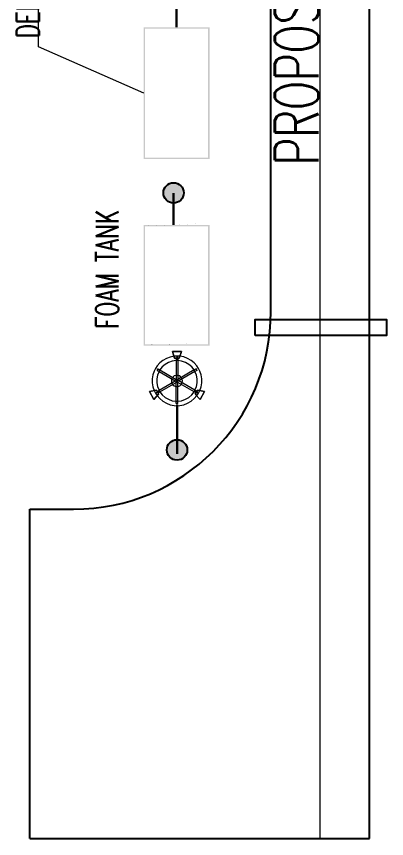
# Model space of a CAD drawing. Header units: inches. Extents: x 517790 to 538444, y 301815 to 302461.
# Drawn here: x 517854.81 to 517870.23, y 302294.9 to 302329.11 of the extents above; entities that cross this region are included whole.
import ezdxf
from ezdxf.enums import TextEntityAlignment as Align

# ---------------------------------------------------------------- set-up
doc = ezdxf.new("R2010")
doc.units = ezdxf.units.IN
doc.header["$MEASUREMENT"] = 0
doc.linetypes.add('DASHDOT', pattern=[25.4, 12.7, -6.35, 0, -6.35])
for name, color, linetype in [('Layer 1', 7, 'Continuous'), ('电气-接地设计-接地线', 3, '接地线'), ('硅胶总平面底图0804', 253, 'Continuous')]:
    doc.layers.add(name, color=color, linetype=linetype)
doc.layers.add('Layout', color=6, linetype='Continuous', lineweight=15)
doc.styles.add('EESLTYPE', font='TXT.shx')
doc.styles.add('HZTXT', font='simplexs.shx', dxfattribs={"width": 0.7, "bigfont": 'hztxt.shx'})
doc.linetypes.add('接地线', pattern='A,500,["/",EESLTYPE,S=200,R=0,X=0,Y=-100],-200,60,-200', length=960)

# ---------------------------------------------------------------- blocks, each defined once
blk = doc.blocks.new('PTJD2')
at = {"linetype": 'Continuous'}
blk.add_hatch(color=0, dxfattribs=at).paths.add_polyline_path([(150, 8.881784197001252e-16, 1), (-150, 0, 1)])
at = {"color": 0, "linetype": 'Continuous'}
blk.add_circle((0, 0), 150, dxfattribs=at)
blk = doc.blocks.new('Tower Light')
at = {"layer": 'Layer 1', "color": 1, "lineweight": 5}
for points in [[(-0.01666937933611168, 0.2079659491411174), (-0.05000813800833237, 0.2013063354275051), (-0.08001030813972054, 0.1896418389026433), (-0.1100124782711083, 0.1729724595665321), (-0.1350097655912483, 0.1529664916895896), (-0.1566704643705554, 0.1279692043694496)], [(0.008327907984027938, 0.2096342434115339), (-0.01666937933611168, 0.2079659491411174)], [(0.03165690103375152, 0.2079659491411174), (0.008327907984027938, 0.2096342434115339)], [(0.1733262803386117, 0.1279692043694496), (0.1499972872888886, 0.1529664916895896), (0.124999999968749, 0.1729724595665321), (0.09666612410777686, 0.1896418389026433), (0.06499565970597221, 0.2029746296979216), (0.03165690103375152, 0.2079659491411174)], [(0.008327907984027938, 0.1729724595665321), (-8.881784197001252e-16, 0.1729724595665321), (-0.03167046440180554, 0.1679675767552844), (-0.06167263453319416, 0.1579713745008391), (-0.0900065103941663, 0.1413019951647279), (-0.115003797714305, 0.1196412963854208), (-0.1350097655912483, 0.0946304456972289), (-0.1383463541320804, 0.08797083198361655)], [(-8.881784197001252e-16, 0.191296569805008), (-8.881784197001252e-16, 0.004637498671115736)], [(0.1533203124616689, 0.08797083198361655), (0.1499972872888886, 0.0946304456972289), (0.1299913194119457, 0.1196412963854208), (0.1049940320918061, 0.1413019951647279), (0.07832845050125004, 0.1579713745008391), (0.04665798609944538, 0.1679675767552844), (0.01498752169764117, 0.1729724595665321), (0.008327907984027938, 0.1729724595665321)], [(0.01498752169764117, 0.191296569805008), (0.01498752169764117, 0.004637498671115736)], [(-0.1816677516906946, 0.08463424344278359), (-0.1916775173131926, 0.05296377904097938), (-0.1983371310268049, 0.02130687800722697), (-0.1983371310268049, -0.01203188066499372), (-0.1916775173131926, -0.04535707596916261), (-0.1816677516906946, -0.07702754037096682)], [(-0.1700032551658328, 0.1079632364925072), (-0.1816677516906946, 0.08463424344278359)], [(-0.1566704643705554, 0.1279692043694496), (-0.1700032551658328, 0.1079632364925072)], [(-0.1383463541320804, 0.08797083198361655), (-0.1416693793048607, 0.0812976549019524), (-0.1533338758297225, 0.0513090481386147), (-0.1600070529113875, 0.01963858373681049), (-0.1600070529113875, -0.01203188066499372), (-0.1533338758297225, -0.04370234506679793), (-0.1416693793048607, -0.07369095183013386), (-0.1383463541320804, -0.08036412891179978)], [(-0.158338758640971, 0.09130742052444951), (-0.1416693793048607, 0.0812976549019524), (-0.006673177081665926, 0.004637498671115736), (0.003323025172779381, -0.002035678410548414)], [(-0.1500108506569422, 0.1046402113197278), (-0.1350097655912483, 0.0946304456972289), (-8.881784197001252e-16, 0.01630199519597753), (0.01166449652486046, 0.01129711238472986)], [(0.166666666624999, 0.1046402113197278), (0.1499972872888886, 0.0946304456972289), (0.01498752169764117, 0.01630199519597753), (0.003323025172779381, 0.01129711238472986)], [(0.1733262803386117, 0.09130742052444951), (0.1566569010025014, 0.0812976549019524), (0.02332899304972225, 0.004637498671115736), (0.01166449652486046, -0.002035678410548414)], [(0.1533203124616689, -0.08036412891179978), (0.1566569010025014, -0.07369095183013386), (0.1699896917977792, -0.04370234506679793), (0.1749945746090282, -0.01203188066499372), (0.1749945746090282, 0.01963858373681049), (0.1699896917977792, 0.0513090481386147), (0.1566569010025014, 0.0812976549019524), (0.1533203124616689, 0.08797083198361655)], [(0.1866590711338896, 0.1079632364925072), (0.1733262803386117, 0.1279692043694496)], [(0.1966552733883353, 0.08463424344278359), (0.1866590711338896, 0.1079632364925072)], [(0.1966552733883353, -0.07702754037096682), (0.2083333332812489, -0.04535707596916261), (0.2133246527244457, -0.01203188066499372), (0.2133246527244457, 0.02130687800722697), (0.2083333332812489, 0.05296377904097938), (0.1966552733883353, 0.08463424344278359)], [(-0.158338758640971, -0.08370071745263274), (-0.1416693793048607, -0.07369095183013386), (-0.006673177081665926, 0.004637498671115736), (0.003323025172779381, 0.01129711238472986)], [(0.0549994574515269, 0.004637498671115736), (0.05166286891069438, 0.02130687800722697), (0.04332139755861286, 0.03297137453208876), (0.03165690103375152, 0.04463587105695055), (0.01498752169764117, 0.04964075386819822), (-8.881784197001252e-16, 0.04964075386819822), (-0.0150010850656952, 0.04463587105695055), (-0.02833387586097302, 0.03297137453208876), (-0.03667534721305454, 0.02130687800722697), (-0.03834364148347058, 0.004637498671115736), (-0.03667534721305454, -0.01203188066499372), (-0.02833387586097302, -0.02536467146027199), (-0.0150010850656952, -0.03702916798513378), (-8.881784197001252e-16, -0.04203405079638145), (0.01498752169764117, -0.04203405079638145), (0.03165690103375152, -0.03702916798513378), (0.04332139755861286, -0.02536467146027199), (0.05166286891069438, -0.01203188066499372), (0.0549994574515269, 0.004637498671115736)], [(-0.03667534721305454, 0.02130687800722697), (-0.03834364148347058, 0.004637498671115736), (-0.03667534721305454, -0.01203188066499372)], [(-0.02833387586097302, 0.03297137453208876), (-0.03667534721305454, 0.02130687800722697)], [(-8.881784197001252e-16, 0.04964075386819822), (-0.0150010850656952, 0.04463587105695055), (-0.02833387586097302, 0.03297137453208876)], [(0.01665581596805721, 0.004637498671115736), (0.01498752169764117, 0.01129711238472986), (0.008327907984027938, 0.01296540665514634), (0.0016547309023629, 0.01129711238472986), (-0.00166829427041737, 0.004637498671115736), (0.0016547309023629, -0.002035678410548414), (0.008327907984027938, -0.005358703583329572), (0.01498752169764117, -0.002035678410548414), (0.01665581596805721, 0.004637498671115736), (0.01498752169764117, 0.01129711238472986), (0.008327907984027938, 0.01296540665514634), (0.0016547309023629, 0.01129711238472986), (-0.00166829427041737, 0.004637498671115736), (0.0016547309023629, -0.002035678410548414), (0.008327907984027938, -0.005358703583329572), (0.01498752169764117, -0.002035678410548414), (0.01665581596805721, 0.004637498671115736)], [(0.01498752169764117, 0.04964075386819822), (-8.881784197001252e-16, 0.04964075386819822)], [(-8.881784197001252e-16, -0.183703430101243), (-8.881784197001252e-16, 0.004637498671115736)], [(0.1733262803386117, -0.08370071745263274), (0.1566569010025014, -0.07369095183013386), (0.02332899304972225, 0.004637498671115736), (0.01166449652486046, 0.01129711238472986)], [(0.04332139755861286, 0.03297137453208876), (0.03165690103375152, 0.04463587105695055), (0.01498752169764117, 0.04964075386819822)], [(0.01498752169764117, -0.183703430101243), (0.01498752169764117, 0.004637498671115736)], [(0.05166286891069438, 0.02130687800722697), (0.04332139755861286, 0.03297137453208876)], [(0.05166286891069438, -0.01203188066499372), (0.0549994574515269, 0.004637498671115736), (0.05166286891069438, 0.02130687800722697)], [(-0.1500108506569422, -0.09536521397749453), (-0.1350097655912483, -0.08702374262541213), (-8.881784197001252e-16, -0.008695292124160758), (0.01166449652486046, -0.002035678410548414)], [(-0.03667534721305454, -0.01203188066499372), (-0.02833387586097302, -0.02536467146027199)], [(-0.02833387586097302, -0.02536467146027199), (-0.0150010850656952, -0.03702916798513378), (-8.881784197001252e-16, -0.04203405079638145)], [(-8.881784197001252e-16, -0.04203405079638145), (0.008327907984027938, -0.04203405079638145)], [(0.166666666624999, -0.09536521397749453), (0.1499972872888886, -0.08702374262541213), (0.01498752169764117, -0.008695292124160758), (0.003323025172779381, -0.002035678410548414)], [(0.008327907984027938, -0.04203405079638145), (0.01498752169764117, -0.04203405079638145)], [(0.01498752169764117, -0.04203405079638145), (0.03165690103375152, -0.03702916798513378), (0.04332139755861286, -0.02536467146027199)], [(0.04332139755861286, -0.02536467146027199), (0.05166286891069438, -0.01203188066499372)], [(-0.1816677516906946, -0.07702754037096682), (-0.1700032551658328, -0.09870180251832572)], [(-0.1700032551658328, -0.09870180251832572), (-0.1566704643705554, -0.1186942070272163)], [(-0.1566704643705554, -0.1186942070272163), (-0.1350097655912483, -0.1436914943473564), (-0.1100124782711083, -0.1653657564947153), (-0.08001030813972054, -0.1820351358308265), (-0.05000813800833237, -0.1936996323556883), (-0.01666937933611168, -0.2003592460693007)], [(-0.1383463541320804, -0.08036412891179978), (-0.1350097655912483, -0.08702374262541213), (-0.115003797714305, -0.112034593313604), (-0.0900065103941663, -0.1336952920929111), (-0.06167263453319416, -0.1486963771586058), (-0.03167046440180554, -0.1603608736834676), (-8.881784197001252e-16, -0.1636974622242988), (0.008327907984027938, -0.1653657564947153)], [(0.008327907984027938, -0.1653657564947153), (0.01498752169764117, -0.1636974622242988), (0.04665798609944538, -0.1603608736834676), (0.07832845050125004, -0.1486963771586058), (0.1049940320918061, -0.1336952920929111), (0.1299913194119457, -0.112034593313604), (0.1499972872888886, -0.08702374262541213), (0.1533203124616689, -0.08036412891179978)], [(0.03165690103375152, -0.2003592460693007), (0.06499565970597221, -0.1936996323556883), (0.09666612410777686, -0.1820351358308265), (0.124999999968749, -0.1653657564947153), (0.1499972872888886, -0.1436914943473564), (0.1733262803386117, -0.1186942070272163)], [(0.1866590711338896, -0.09870180251832572), (0.1699896917977792, -0.09036033116624509), (0.1549886067320849, -0.08036412891179978), (0.1533203124616689, -0.08036412891179978), (0.1866590711338896, -0.09870180251832572), (0.1699896917977792, -0.09036033116624509), (0.1549886067320849, -0.08036412891179978), (0.1533203124616689, -0.08036412891179978), (0.1866590711338896, -0.09870180251832572)], [(0.1733262803386117, -0.1186942070272163), (0.1866590711338896, -0.09870180251832572)], [(0.1866590711338896, -0.09870180251832572), (0.1966552733883353, -0.07702754037096682)], [(-0.01666937933611168, -0.2003592460693007), (0.008327907984027938, -0.2020275403397171)], [(0.008327907984027938, -0.2020275403397171), (0.03165690103375152, -0.2003592460693007)]]:
    blk.add_lwpolyline(points, dxfattribs=at)
for points, knots in [([(-0.01167805989291493, 0.191296569805008), (-0.01167805989291493, 0.191296569805008), (-0.03000217013138951, 0.2479643215269522), (-0.03000217013138951, 0.2479643215269522), (-0.03000217013138951, 0.2479643215269522), (-0.01167805989291493, 0.191296569805008), (-0.01167805989291493, 0.191296569805008)], [0, 0, 0, 0, 1, 1, 1, 2, 2, 2, 2]), ([(-0.03000217013138951, 0.2479643215269522), (-0.03000217013138951, 0.2479643215269522), (0.04498969182902934, 0.2479643215269522), (0.04498969182902934, 0.2479643215269522), (0.04498969182902934, 0.2479643215269522), (-0.03000217013138951, 0.2479643215269522), (-0.03000217013138951, 0.2479643215269522)], [0, 0, 0, 0, 1, 1, 1, 2, 2, 2, 2]), ([(0.04498969182902934, 0.2479643215269522), (0.04498969182902934, 0.2479643215269522), (-0.03000217013138951, 0.2479643215269522), (-0.03000217013138951, 0.2479643215269522), (-0.03000217013138951, 0.2479643215269522), (0.04498969182902934, 0.2479643215269522), (0.04498969182902934, 0.2479643215269522)], [0, 0, 0, 0, 1, 1, 1, 2, 2, 2, 2]), ([(-0.03000217013138951, 0.2479643215269522), (-0.03000217013138951, 0.2479643215269522), (-0.01167805989291493, 0.191296569805008), (-0.01167805989291493, 0.191296569805008), (-0.01167805989291493, 0.191296569805008), (-0.03000217013138951, 0.2479643215269522), (-0.03000217013138951, 0.2479643215269522)], [0, 0, 0, 0, 1, 1, 1, 2, 2, 2, 2]), ([(0.008327907984027938, 0.2096342434115339), (0.008327907984027938, 0.2096342434115339), (0.008327907984027938, 0.1729724595665321), (0.008327907984027938, 0.1729724595665321), (0.008327907984027938, 0.1729724595665321), (0.008327907984027938, 0.2096342434115339), (0.008327907984027938, 0.2096342434115339), (0.008327907984027938, 0.2096342434115339), (0.008327907984027938, 0.1729724595665321), (0.008327907984027938, 0.1729724595665321), (0.008327907984027938, 0.1729724595665321), (0.008327907984027938, 0.2096342434115339), (0.008327907984027938, 0.2096342434115339)], [0, 0, 0, 0, 1, 1, 1, 2, 2, 2, 3, 3, 3, 4, 4, 4, 4]), ([(0.02666558159055477, 0.191296569805008), (0.02666558159055477, 0.191296569805008), (0.04498969182902934, 0.2479643215269522), (0.04498969182902934, 0.2479643215269522), (0.04498969182902934, 0.2479643215269522), (0.02666558159055477, 0.191296569805008), (0.02666558159055477, 0.191296569805008)], [0, 0, 0, 0, 1, 1, 1, 2, 2, 2, 2]), ([(0.04498969182902934, 0.2479643215269522), (0.04498969182902934, 0.2479643215269522), (0.02666558159055477, 0.191296569805008), (0.02666558159055477, 0.191296569805008), (0.02666558159055477, 0.191296569805008), (0.04498969182902934, 0.2479643215269522), (0.04498969182902934, 0.2479643215269522)], [0, 0, 0, 0, 1, 1, 1, 2, 2, 2, 2]), ([(-0.01167805989291493, 0.191296569805008), (-0.01167805989291493, 0.191296569805008), (0.02666558159055477, 0.191296569805008), (0.02666558159055477, 0.191296569805008), (0.02666558159055477, 0.191296569805008), (-0.01167805989291493, 0.191296569805008), (-0.01167805989291493, 0.191296569805008)], [0, 0, 0, 0, 1, 1, 1, 2, 2, 2, 2]), ([(0.02666558159055477, 0.191296569805008), (0.02666558159055477, 0.191296569805008), (-0.01167805989291493, 0.191296569805008), (-0.01167805989291493, 0.191296569805008), (-0.01167805989291493, 0.191296569805008), (0.02666558159055477, 0.191296569805008), (0.02666558159055477, 0.191296569805008)], [0, 0, 0, 0, 1, 1, 1, 2, 2, 2, 2]), ([(0.008327907984027938, 0.191296569805008), (0.008327907984027938, 0.191296569805008), (0.01498752169764117, 0.191296569805008), (0.01498752169764117, 0.191296569805008), (0.01498752169764117, 0.191296569805008), (-8.881784197001252e-16, 0.191296569805008), (-8.881784197001252e-16, 0.191296569805008), (-8.881784197001252e-16, 0.191296569805008), (0.01498752169764117, 0.191296569805008), (0.01498752169764117, 0.191296569805008), (0.01498752169764117, 0.191296569805008), (-8.881784197001252e-16, 0.191296569805008), (-8.881784197001252e-16, 0.191296569805008), (-8.881784197001252e-16, 0.191296569805008), (0.008327907984027938, 0.191296569805008), (0.008327907984027938, 0.191296569805008)], [0, 0, 0, 0, 1, 1, 1, 2, 2, 2, 3, 3, 3, 4, 4, 4, 5, 5, 5, 5]), ([(-0.1500108506569422, 0.1046402113197278), (-0.1500108506569422, 0.1046402113197278), (-0.158338758640971, 0.09130742052444951), (-0.158338758640971, 0.09130742052444951), (-0.158338758640971, 0.09130742052444951), (-0.1500108506569422, 0.1046402113197278), (-0.1500108506569422, 0.1046402113197278)], [0, 0, 0, 0, 1, 1, 1, 2, 2, 2, 2]), ([(0.166666666624999, 0.1046402113197278), (0.166666666624999, 0.1046402113197278), (0.1733262803386117, 0.09130742052444951), (0.1733262803386117, 0.09130742052444951), (0.1733262803386117, 0.09130742052444951), (0.166666666624999, 0.1046402113197278), (0.166666666624999, 0.1046402113197278)], [0, 0, 0, 0, 1, 1, 1, 2, 2, 2, 2]), ([(0.008327907984027938, 0.004637498671115736), (0.008327907984027938, 0.004637498671115736), (0.003323025172779381, 0.01129711238472986), (0.003323025172779381, 0.01129711238472986), (0.003323025172779381, 0.01129711238472986), (0.01166449652486046, -0.002035678410548414), (0.01166449652486046, -0.002035678410548414), (0.01166449652486046, -0.002035678410548414), (0.008327907984027938, 0.004637498671115736), (0.008327907984027938, 0.004637498671115736), (0.008327907984027938, 0.004637498671115736), (0.01166449652486046, -0.002035678410548414), (0.01166449652486046, -0.002035678410548414), (0.01166449652486046, -0.002035678410548414), (0.003323025172779381, 0.01129711238472986), (0.003323025172779381, 0.01129711238472986), (0.003323025172779381, 0.01129711238472986), (0.008327907984027938, 0.004637498671115736), (0.008327907984027938, 0.004637498671115736), (0.008327907984027938, 0.004637498671115736), (0.003323025172779381, -0.002035678410548414), (0.003323025172779381, -0.002035678410548414), (0.003323025172779381, -0.002035678410548414), (0.01166449652486046, 0.01129711238472986), (0.01166449652486046, 0.01129711238472986), (0.01166449652486046, 0.01129711238472986), (0.008327907984027938, 0.004637498671115736), (0.008327907984027938, 0.004637498671115736), (0.008327907984027938, 0.004637498671115736), (0.01166449652486046, 0.01129711238472986), (0.01166449652486046, 0.01129711238472986), (0.01166449652486046, 0.01129711238472986), (0.003323025172779381, -0.002035678410548414), (0.003323025172779381, -0.002035678410548414), (0.003323025172779381, -0.002035678410548414), (0.008327907984027938, 0.004637498671115736), (0.008327907984027938, 0.004637498671115736), (0.008327907984027938, 0.004637498671115736), (0.01498752169764117, 0.004637498671115736), (0.01498752169764117, 0.004637498671115736), (0.01498752169764117, 0.004637498671115736), (-8.881784197001252e-16, 0.004637498671115736), (-8.881784197001252e-16, 0.004637498671115736), (-8.881784197001252e-16, 0.004637498671115736), (0.008327907984027938, 0.004637498671115736), (0.008327907984027938, 0.004637498671115736), (0.008327907984027938, 0.004637498671115736), (-8.881784197001252e-16, 0.004637498671115736), (-8.881784197001252e-16, 0.004637498671115736), (-8.881784197001252e-16, 0.004637498671115736), (0.01498752169764117, 0.004637498671115736), (0.01498752169764117, 0.004637498671115736), (0.01498752169764117, 0.004637498671115736), (0.008327907984027938, 0.004637498671115736), (0.008327907984027938, 0.004637498671115736)], [0, 0, 0, 0, 1, 1, 1, 2, 2, 2, 3, 3, 3, 4, 4, 4, 5, 5, 5, 6, 6, 6, 7, 7, 7, 8, 8, 8, 9, 9, 9, 10, 10, 10, 11, 11, 11, 12, 12, 12, 13, 13, 13, 14, 14, 14, 15, 15, 15, 16, 16, 16, 17, 17, 17, 18, 18, 18, 18]), ([(-0.2216796874445803, -0.08536901172304923), (-0.2216796874445803, -0.08536901172304923), (-0.1633436414522205, -0.07369095183013386), (-0.1633436414522205, -0.07369095183013386), (-0.1633436414522205, -0.07369095183013386), (-0.2216796874445803, -0.08536901172304923), (-0.2216796874445803, -0.08536901172304923)], [0, 0, 0, 0, 1, 1, 1, 2, 2, 2, 2]), ([(-0.1633436414522205, -0.07369095183013386), (-0.1633436414522205, -0.07369095183013386), (-0.2216796874445803, -0.08536901172304923), (-0.2216796874445803, -0.08536901172304923), (-0.2216796874445803, -0.08536901172304923), (-0.1633436414522205, -0.07369095183013386), (-0.1633436414522205, -0.07369095183013386)], [0, 0, 0, 0, 1, 1, 1, 2, 2, 2, 2]), ([(-0.1850043402315276, -0.1503646714290223), (-0.1850043402315276, -0.1503646714290223), (-0.2216796874445803, -0.08536901172304923), (-0.2216796874445803, -0.08536901172304923), (-0.2216796874445803, -0.08536901172304923), (-0.1850043402315276, -0.1503646714290223), (-0.1850043402315276, -0.1503646714290223)], [0, 0, 0, 0, 1, 1, 1, 2, 2, 2, 2]), ([(-0.2216796874445803, -0.08536901172304923), (-0.2216796874445803, -0.08536901172304923), (-0.1850043402315276, -0.1503646714290223), (-0.1850043402315276, -0.1503646714290223), (-0.1850043402315276, -0.1503646714290223), (-0.2216796874445803, -0.08536901172304923), (-0.2216796874445803, -0.08536901172304923)], [0, 0, 0, 0, 1, 1, 1, 2, 2, 2, 2]), ([(-0.1850043402315276, -0.1503646714290223), (-0.1850043402315276, -0.1503646714290223), (-0.1450059678456936, -0.1053614162319398), (-0.1450059678456936, -0.1053614162319398), (-0.1450059678456936, -0.1053614162319398), (-0.1850043402315276, -0.1503646714290223), (-0.1850043402315276, -0.1503646714290223)], [0, 0, 0, 0, 1, 1, 1, 2, 2, 2, 2]), ([(-0.1450059678456936, -0.1053614162319398), (-0.1450059678456936, -0.1053614162319398), (-0.1850043402315276, -0.1503646714290223), (-0.1850043402315276, -0.1503646714290223), (-0.1850043402315276, -0.1503646714290223), (-0.1450059678456936, -0.1053614162319398), (-0.1450059678456936, -0.1053614162319398)], [0, 0, 0, 0, 1, 1, 1, 2, 2, 2, 2]), ([(-0.1550021701001389, -0.09036033116624509), (-0.1550021701001389, -0.09036033116624509), (-0.1383463541320804, -0.08036412891179978), (-0.1383463541320804, -0.08036412891179978), (-0.1383463541320804, -0.08036412891179978), (-0.1400010850344451, -0.08036412891179978), (-0.1400010850344451, -0.08036412891179978), (-0.1400010850344451, -0.08036412891179978), (-0.1550021701001389, -0.09036033116624509), (-0.1550021701001389, -0.09036033116624509), (-0.1550021701001389, -0.09036033116624509), (-0.1700032551658328, -0.09870180251832572), (-0.1700032551658328, -0.09870180251832572), (-0.1700032551658328, -0.09870180251832572), (-0.1550021701001389, -0.09036033116624509), (-0.1550021701001389, -0.09036033116624509), (-0.1550021701001389, -0.09036033116624509), (-0.1383463541320804, -0.08036412891179978), (-0.1383463541320804, -0.08036412891179978), (-0.1383463541320804, -0.08036412891179978), (-0.1400010850344451, -0.08036412891179978), (-0.1400010850344451, -0.08036412891179978), (-0.1400010850344451, -0.08036412891179978), (-0.1550021701001389, -0.09036033116624509), (-0.1550021701001389, -0.09036033116624509), (-0.1550021701001389, -0.09036033116624509), (-0.1700032551658328, -0.09870180251832572), (-0.1700032551658328, -0.09870180251832572), (-0.1700032551658328, -0.09870180251832572), (-0.1550021701001389, -0.09036033116624509), (-0.1550021701001389, -0.09036033116624509)], [0, 0, 0, 0, 1, 1, 1, 2, 2, 2, 3, 3, 3, 4, 4, 4, 5, 5, 5, 6, 6, 6, 7, 7, 7, 8, 8, 8, 9, 9, 9, 10, 10, 10, 10]), ([(-0.1633436414522205, -0.07369095183013386), (-0.1633436414522205, -0.07369095183013386), (-0.1450059678456936, -0.1053614162319398), (-0.1450059678456936, -0.1053614162319398), (-0.1450059678456936, -0.1053614162319398), (-0.1633436414522205, -0.07369095183013386), (-0.1633436414522205, -0.07369095183013386)], [0, 0, 0, 0, 1, 1, 1, 2, 2, 2, 2]), ([(-0.1450059678456936, -0.1053614162319398), (-0.1450059678456936, -0.1053614162319398), (-0.1633436414522205, -0.07369095183013386), (-0.1633436414522205, -0.07369095183013386), (-0.1633436414522205, -0.07369095183013386), (-0.1450059678456936, -0.1053614162319398), (-0.1450059678456936, -0.1053614162319398)], [0, 0, 0, 0, 1, 1, 1, 2, 2, 2, 2]), ([(-0.1500108506569422, -0.09536521397749453), (-0.1500108506569422, -0.09536521397749453), (-0.158338758640971, -0.08370071745263274), (-0.158338758640971, -0.08370071745263274), (-0.158338758640971, -0.08370071745263274), (-0.1500108506569422, -0.09536521397749453), (-0.1500108506569422, -0.09536521397749453)], [0, 0, 0, 0, 1, 1, 1, 2, 2, 2, 2]), ([(0.1599934895433339, -0.1053614162319398), (0.1599934895433339, -0.1053614162319398), (0.1799994574202768, -0.07369095183013386), (0.1799994574202768, -0.07369095183013386), (0.1799994574202768, -0.07369095183013386), (0.1599934895433339, -0.1053614162319398), (0.1599934895433339, -0.1053614162319398)], [0, 0, 0, 0, 1, 1, 1, 2, 2, 2, 2]), ([(0.1799994574202768, -0.07369095183013386), (0.1799994574202768, -0.07369095183013386), (0.2366536457741688, -0.08536901172304923), (0.2366536457741688, -0.08536901172304923), (0.2366536457741688, -0.08536901172304923), (0.1799994574202768, -0.07369095183013386), (0.1799994574202768, -0.07369095183013386), (0.1799994574202768, -0.07369095183013386), (0.1599934895433339, -0.1053614162319398), (0.1599934895433339, -0.1053614162319398), (0.1599934895433339, -0.1053614162319398), (0.1799994574202768, -0.07369095183013386), (0.1799994574202768, -0.07369095183013386)], [0, 0, 0, 0, 1, 1, 1, 2, 2, 2, 3, 3, 3, 4, 4, 4, 4]), ([(0.1599934895433339, -0.1053614162319398), (0.1599934895433339, -0.1053614162319398), (0.1999918619291678, -0.1503646714290223), (0.1999918619291678, -0.1503646714290223), (0.1999918619291678, -0.1503646714290223), (0.1599934895433339, -0.1053614162319398), (0.1599934895433339, -0.1053614162319398)], [0, 0, 0, 0, 1, 1, 1, 2, 2, 2, 2]), ([(0.1999918619291678, -0.1503646714290223), (0.1999918619291678, -0.1503646714290223), (0.1599934895433339, -0.1053614162319398), (0.1599934895433339, -0.1053614162319398), (0.1599934895433339, -0.1053614162319398), (0.1999918619291678, -0.1503646714290223), (0.1999918619291678, -0.1503646714290223)], [0, 0, 0, 0, 1, 1, 1, 2, 2, 2, 2]), ([(0.1733262803386117, -0.08370071745263274), (0.1733262803386117, -0.08370071745263274), (0.166666666624999, -0.09536521397749453), (0.166666666624999, -0.09536521397749453), (0.166666666624999, -0.09536521397749453), (0.1733262803386117, -0.08370071745263274), (0.1733262803386117, -0.08370071745263274)], [0, 0, 0, 0, 1, 1, 1, 2, 2, 2, 2]), ([(0.2366536457741688, -0.08536901172304923), (0.2366536457741688, -0.08536901172304923), (0.1799994574202768, -0.07369095183013386), (0.1799994574202768, -0.07369095183013386), (0.1799994574202768, -0.07369095183013386), (0.2366536457741688, -0.08536901172304923), (0.2366536457741688, -0.08536901172304923), (0.2366536457741688, -0.08536901172304923), (0.1999918619291678, -0.1503646714290223), (0.1999918619291678, -0.1503646714290223), (0.1999918619291678, -0.1503646714290223), (0.2366536457741688, -0.08536901172304923), (0.2366536457741688, -0.08536901172304923)], [0, 0, 0, 0, 1, 1, 1, 2, 2, 2, 3, 3, 3, 4, 4, 4, 4]), ([(0.1999918619291678, -0.1503646714290223), (0.1999918619291678, -0.1503646714290223), (0.2366536457741688, -0.08536901172304923), (0.2366536457741688, -0.08536901172304923), (0.2366536457741688, -0.08536901172304923), (0.1999918619291678, -0.1503646714290223), (0.1999918619291678, -0.1503646714290223)], [0, 0, 0, 0, 1, 1, 1, 2, 2, 2, 2]), ([(0.01498752169764117, -0.183703430101243), (0.01498752169764117, -0.183703430101243), (-8.881784197001252e-16, -0.183703430101243), (-8.881784197001252e-16, -0.183703430101243), (-8.881784197001252e-16, -0.183703430101243), (0.01498752169764117, -0.183703430101243), (0.01498752169764117, -0.183703430101243)], [0, 0, 0, 0, 1, 1, 1, 2, 2, 2, 2])]:
    blk.add_open_spline(points, degree=3, knots=knots, dxfattribs=at)

msp = doc.modelspace()

# ---------------------------------------------------------------- hatches: boundary and pattern name
h = msp.add_hatch(color=9)
h.dxf.hatch_style = 1
h.paths.add_polyline_path([(517860.1122360331, 302323.170508851), (517862.8528710201, 302323.170508851), (517862.8528710201, 302328.6517788249), (517860.1122360331, 302328.6517788249)])
h.paths.add_polyline_path([(517860.1415982037, 302323.1998710217), (517862.8235088495, 302323.1998710217), (517862.8235088494, 302328.6224166542), (517860.1415982038, 302328.6224166542)], flags=16)
h.paths.add_polyline_path([(517860.156279289, 302323.214552107), (517860.1562792891, 302328.6077355688), (517862.8088277641, 302328.6077355688), (517862.8088277641, 302323.214552107)], flags=0)
h.paths.add_polyline_path([(517860.1709603744, 302323.2292331923), (517860.1709603745, 302328.5930544835), (517862.7941466788, 302328.5930544835), (517862.7941466788, 302323.2292331923)], flags=0)
at = {"true_color": 0xb87333}
h = msp.add_hatch(color=35, dxfattribs=at)
h.dxf.hatch_style = 1
h.paths.add_polyline_path([(517860.1415982037, 302323.1998710217), (517862.8235088495, 302323.1998710217), (517862.8235088494, 302328.6224166542), (517860.1415982038, 302328.6224166542)])
h.paths.add_polyline_path([(517860.156279289, 302323.214552107), (517862.8088277641, 302323.214552107), (517862.8088277641, 302328.6077355688), (517860.1562792891, 302328.6077355688)], flags=16)
h.paths.add_polyline_path([(517860.1709603744, 302323.2292331923), (517862.7941466788, 302323.2292331923), (517862.7941466788, 302328.5930544835), (517860.1709603745, 302328.5930544835)], flags=0)
h = msp.add_hatch(color=9)
h.dxf.hatch_style = 1
h.paths.add_polyline_path([(517860.156279289, 302323.214552107), (517862.8088277641, 302323.214552107), (517862.8088277641, 302328.6077355688), (517860.1562792891, 302328.6077355688)])
h.paths.add_polyline_path([(517860.1709603744, 302323.2292331923), (517862.7941466788, 302323.2292331923), (517862.7941466788, 302328.5930544835), (517860.1709603745, 302328.5930544835)], flags=16)
at = {"lineweight": 0}
h = msp.add_hatch(color=9, dxfattribs=at)
h.dxf.hatch_style = 1
h.paths.add_polyline_path([(517860.1122360331, 302315.4053763882), (517862.8528710201, 302315.4053763886), (517862.8528710201, 302320.4298738645), (517860.1122360331, 302320.4298738642)])
h.paths.add_polyline_path([(517860.141598203, 302315.4347385586), (517862.8235088502, 302315.4347385586), (517862.8235088494, 302320.4005116936), (517860.1415982038, 302320.4005116933)], flags=16)
h.paths.add_polyline_path([(517862.8088277639, 302320.3858306083), (517862.8088277647, 302315.449419644), (517860.1562792893, 302315.4494196448), (517860.1562792893, 302320.385830608)], flags=0)
h.paths.add_polyline_path([(517862.7941466788, 302320.3711495232), (517862.7941466788, 302315.4641007299), (517860.1709603745, 302315.4641007299), (517860.1709603745, 302320.3711495229)], flags=0)
at = {"lineweight": 0, "true_color": 0xb87333}
h = msp.add_hatch(color=35, dxfattribs=at)
h.dxf.hatch_style = 1
h.paths.add_polyline_path([(517860.141598203, 302315.4347385586), (517862.8235088502, 302315.4347385586), (517862.8235088494, 302320.4005116936), (517860.1415982038, 302320.4005116933)])
h.paths.add_polyline_path([(517860.1562792893, 302315.4494196448), (517862.8088277647, 302315.449419644), (517862.8088277639, 302320.3858306083), (517860.1562792893, 302320.385830608)], flags=16)
h.paths.add_polyline_path([(517860.1709603745, 302315.4641007299), (517862.7941466788, 302315.4641007299), (517862.7941466788, 302320.3711495232), (517860.1709603745, 302320.3711495229)], flags=0)
at = {"lineweight": 0}
h = msp.add_hatch(color=9, dxfattribs=at)
h.dxf.hatch_style = 1
h.paths.add_polyline_path([(517860.1562792893, 302315.4494196448), (517862.8088277647, 302315.449419644), (517862.8088277639, 302320.3858306083), (517860.1562792893, 302320.385830608)])
h.paths.add_polyline_path([(517860.1709603745, 302315.4641007299), (517862.7941466788, 302315.4641007299), (517862.7941466788, 302320.3711495232), (517860.1709603745, 302320.3711495229)], flags=16)

# ---------------------------------------------------------------- linework, layer by layer
at = {"color": 9, "lineweight": 0, "const_width": 0.0009135449956303512}
for points in [[(517860.1122360331, 302323.170508851), (517862.8528710201, 302323.170508851), (517862.8528710201, 302328.6517788249), (517860.1122360331, 302328.6517788249)], [(517860.1709603744, 302323.2292331923), (517862.7941466788, 302323.2292331923), (517862.7941466788, 302328.5930544835), (517860.1709603745, 302328.5930544835)], [(517860.1122360331, 302315.4053763882), (517862.8528710201, 302315.4053763886), (517862.8528710201, 302320.4298738645), (517860.1122360331, 302320.4298738642)], [(517860.1709603745, 302315.4641007299), (517862.7941466788, 302315.4641007299), (517862.7941466788, 302320.3711495232), (517860.1709603745, 302320.3711495229)]]:
    msp.add_lwpolyline(points, close=True, dxfattribs=at)
at = {"color": 35, "lineweight": 20, "true_color": 0xb87333, "const_width": 0.0009135449956303512}
for points in [[(517860.1415982037, 302323.1998710217), (517862.8235088495, 302323.1998710217), (517862.8235088494, 302328.6224166542), (517860.1415982038, 302328.6224166542)], [(517860.156279289, 302323.214552107), (517862.8088277641, 302323.214552107), (517862.8088277641, 302328.6077355688), (517860.1562792891, 302328.6077355688)], [(517860.141598203, 302315.4347385586), (517862.8235088502, 302315.4347385586), (517862.8235088494, 302320.4005116936), (517860.1415982038, 302320.4005116933)], [(517860.1562792893, 302315.4494196448), (517862.8088277647, 302315.449419644), (517862.8088277639, 302320.3858306083), (517860.1562792893, 302320.385830608)]]:
    msp.add_lwpolyline(points, close=True, dxfattribs=at)
at = {"layer": 'Layout', "color": 9, "linetype": 'DASHDOT', "ltscale": 5}
msp.add_line((517867.4662732481, 302294.8962912361), (517867.4662732481, 302360.1352359843), dxfattribs=at)
at = {"layer": 'Layout', "color": 9, "lineweight": -3}
for p, q in [((517865.410797008, 302316.8213711308), (517865.4107970077, 302350.0080447076)), ((517869.5217494881, 302294.8962912361), (517869.5217494881, 302346.4435029891)), ((517855.3618020559, 302294.8962912361), (517855.3618020559, 302308.5994661705)), ((517855.3618020559, 302308.5994661705), (517857.1888920467, 302308.5994661701)), ((517855.3618020559, 302294.8962912361), (517869.5217494881, 302294.8962912365))]:
    msp.add_line(p, q, dxfattribs=at)
at = {"layer": 'Layout', "color": 9}
for p, q in [((517855.7258309496, 302327.8394965568), (517855.7258309496, 302337.7131657362)), ((517860.1122360331, 302325.9111438379), (517855.7258309496, 302327.8394965568))]:
    msp.add_line(p, q, dxfattribs=at)
at = {"layer": 'Layout', "color": 9, "lineweight": -3}
msp.add_arc((517857.1888920472, 302316.8213711308), 8.221904960673163, 270, 0, dxfattribs=at)
at = {"layer": '电气-接地设计-接地线', "color": 1, "linetype": '接地线', "ltscale": 0.005, "const_width": 0.09439959448203952}
for points in [[(517861.4825535266, 302328.6517788249), (517861.4825535268, 302329.9848871267)], [(517861.3558112189, 302320.4298738643), (517861.3558112191, 302321.7629821663)], [(517861.499968974, 302310.8935745039), (517861.499968974, 302312.950207228)]]:
    msp.add_lwpolyline(points, dxfattribs=at)
at = {"layer": '电气-接地设计-接地线', "color": 6, "linetype": 'Continuous'}
msp.add_lwpolyline([(517864.7488592743, 302315.8245153095), (517864.7488592743, 302316.4912851683), (517870.2301292744, 302316.4912851682), (517870.2301292744, 302315.8245153095)], close=True, dxfattribs=at)

# ---------------------------------------------------------------- block references
at = {"xscale": 5.009784279823056, "yscale": 5.009784279823056, "zscale": 5.009784279823056}
msp.add_blockref('Tower Light', (517861.4582479514, 302313.9211349697), dxfattribs=at)
at = {"layer": '电气-接地设计-接地线', "color": 1, "xscale": 0.002831987834461186, "yscale": 0.002831987834461186, "zscale": 0.000943995944820395}
msp.add_blockref('PTJD2', (517861.3558112191, 302321.7629821663), dxfattribs=at)
at = {"layer": '电气-接地设计-接地线', "color": 1, "xscale": 0.002831987834461186, "yscale": 0.002831987834461186, "zscale": 0.000943995944820395, "rotation": 270}
msp.add_blockref('PTJD2', (517861.499968974, 302311.0669690297), dxfattribs=at)

# ---------------------------------------------------------------- texts
at = {"layer": 'Layout', "color": 9, "style": 'HZTXT', "width": 0.7}
msp.add_text('PROPOSED ROAD', height=1.827089991260702, rotation=90, dxfattribs=at).set_placement((517867.3993328589, 302330.1733430035), align=Align.CENTER)
at = {"layer": '硅胶总平面底图0804', "color": 253, "linetype": 'Continuous', "lineweight": 20, "style": 'HZTXT', "width": 0.7}
for s, p in [('DELUGE VALVE', (517855.7517054575, 302331.3804800228)), ('FOAM TANK', (517859.0633128129, 302318.5841340993))]:
    msp.add_text(s, height=0.9439959448203951, rotation=90, dxfattribs=at).set_placement(p, align=Align.CENTER)

doc.saveas('drawing.dxf')
